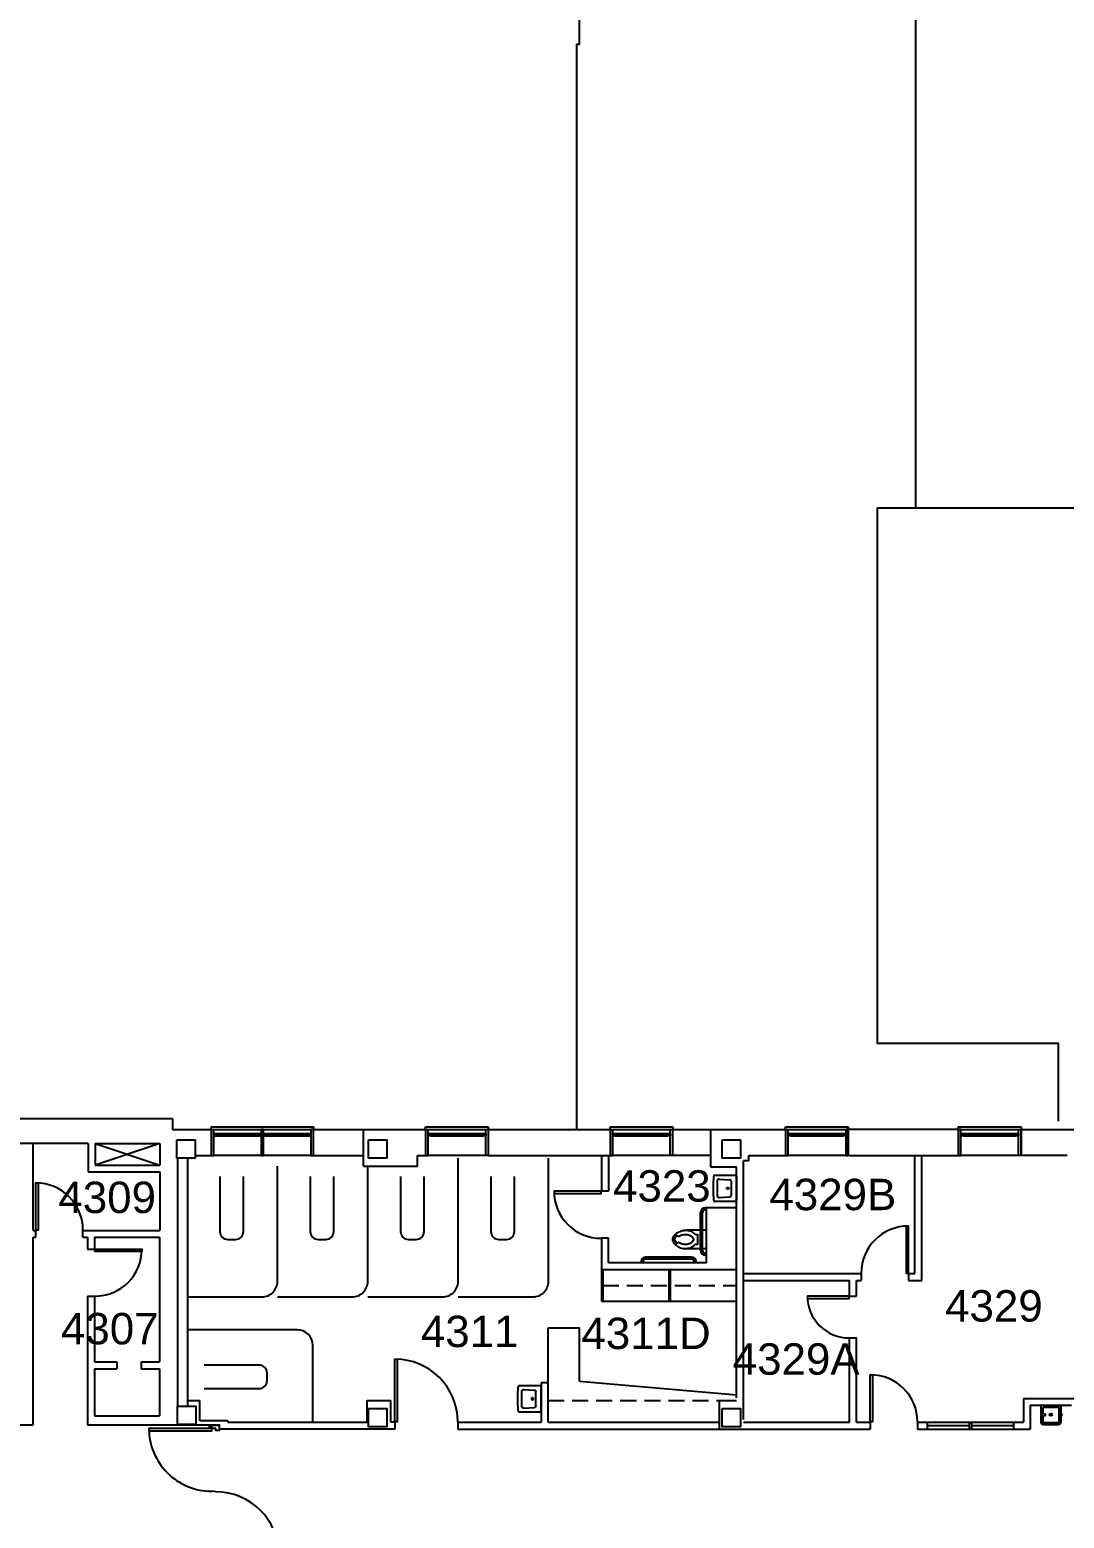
# Model space of a CAD drawing. Header units: inches. Extents: x -1050 to 5570, y -48 to 4302.
# Drawn here: x 3330 to 4120, y 2042 to 3179 of the extents above; entities that cross this region are included whole.
import ezdxf

# ---------------------------------------------------------------- set-up
doc = ezdxf.new("R2010")
doc.units = ezdxf.units.IN
doc.header["$LTSCALE"] = 98
doc.header["$MEASUREMENT"] = 0
doc.linetypes.add('HIDDEN2', pattern=[0.1875, 0.125, -0.0625])
doc.layers.get('0').update_dxf_attribs({"linetype": 'CONTINUOUS'})
for name, color, linetype in [('A-ANNO-ROOM', 4, 'CONTINUOUS'), ('A-DOOR', 2, 'CONTINUOUS'), ('A-FLOR-CASE', 3, 'CONTINUOUS'), ('A-FLOR-CASE-UPPR', 3, 'HIDDEN2'), ('A-FLOR-PFIX', 2, 'CONTINUOUS'), ('A-GLAZ', 2, 'CONTINUOUS'), ('A-GLAZ-SILL', 1, 'CONTINUOUS'), ('A-ROOF-LEVL-THIN', 1, 'CONTINUOUS'), ('A-SHAFT', 1, 'CONTINUOUS'), ('A-WALL-FULL', 6, 'CONTINUOUS'), ('X-CLNG-TRAK', 3, 'CONTINUOUS')]:
    doc.layers.add(name, color=color, linetype=linetype)
doc.styles.add('Arial', font='arial.ttf')

# ---------------------------------------------------------------- blocks, each defined once
blk = doc.blocks.new('COL-EHMANN')
blk.add_lwpolyline([(-7, 7), (7, 7), (7, -7), (-7, -7)], close=True)
blk = doc.blocks.new('LAVHC4')
for p, q in [((-9.5, 0), (9.5, 0)), ((-10, -17.046589), (-10, -0.5)), ((-7.037044, -13.416795), (-6.580252, -5.19453)), ((-5.581791, -4.25), (5.581791, -4.25)), ((7.037044, -13.416795), (6.580252, -5.19453)), ((10, -0.5), (10, -17.046589)), ((-5.539354, -15), (5.539354, -15))]:
    blk.add_line(p, q)
for points in [[(-9.5, 0, 0.065543), (-9.648516, -0.019553, 0.087946), (-9.75, -0.066987, 0.043207), (-9.849429, -0.150571, 0.043207), (-9.933013, -0.25, 0.087946), (-9.980447, -0.351484, 0.065543), (-10, -0.5)], [(10, -0.5, 0.065543), (9.980447, -0.351484, 0.087946), (9.933013, -0.25, 0.043207), (9.849429, -0.150571, 0.043207), (9.75, -0.066987, 0.087946), (9.648516, -0.019553, 0.065543), (9.5, 0)], [(-5.581791, -4.25, 0.063221), (-5.869829, -4.286566, 0.085725), (-6.065686, -4.374874, 0.040781), (-6.261236, -4.53176, 0.040781), (-6.428729, -4.718307, 0.085725), (-6.527764, -4.908965, 0.063221), (-6.580252, -5.19453)], [(6.580252, -5.19453, 0.063221), (6.527764, -4.908965, 0.085725), (6.428729, -4.718307, 0.040781), (6.261236, -4.53176, 0.040781), (6.065686, -4.374874, 0.085725), (5.869829, -4.286566, 0.063221), (5.581791, -4.25)], [(-10, -17.046589, 0.061553), (-9.982606, -17.187347, 0.084107), (-9.940741, -17.282697, 0.039062), (-9.865923, -17.379174, 0.039062), (-9.777011, -17.46284, 0.084107), (-9.686081, -17.513595, 0.061553), (-9.547619, -17.544316)], [(-9.547619, -17.544316, 0.007949), (-5.398899, -17.874775, 0.014949), (-3.186834, -17.949334, 0.000949), (0, -17.955385, 0.000949), (3.186834, -17.949334, 0.014949), (5.398899, -17.874775, 0.007949), (9.547619, -17.544316)], [(-7.037044, -13.416795, 0.050866), (-7.020454, -13.776064, 0.073218), (-6.947859, -14.015861, 0.028563), (-6.762423, -14.357529, 0.050866), (-6.629034, -14.530823, 0.050866), (-6.463406, -14.673619, 0.028563), (-6.132551, -14.877722, 0.073218), (-5.897149, -14.963507, 0.050866), (-5.539354, -15)], [(5.539354, -15, 0.050866), (5.897149, -14.963507, 0.073218), (6.132551, -14.877722, 0.028563), (6.463406, -14.673619, 0.050866), (6.629034, -14.530823, 0.050866), (6.762423, -14.357529, 0.028563), (6.947859, -14.015861, 0.073218), (7.020454, -13.776064, 0.050866), (7.037044, -13.416795)], [(9.547619, -17.544316, 0.061553), (9.686081, -17.513595, 0.084107), (9.777011, -17.46284, 0.039062), (9.865923, -17.379174, 0.039062), (9.940741, -17.282697, 0.084107), (9.982606, -17.187347, 0.061553), (10, -17.046589)]]:
    blk.add_lwpolyline(points, format="xyb")
blk.add_lwpolyline([(0.704769, -7.006515, -0.043661), (0.649519, -7.125, -0.043661), (0.574533, -7.232091, -0.043661), (0.482091, -7.324533, -0.043661), (0.375, -7.399519, -0.043661), (0.256515, -7.454769, -0.043661), (0.130236, -7.488606, -0.043661), (0, -7.5, -0.043661), (-0.130236, -7.488606, -0.043661), (-0.256515, -7.454769, -0.043661), (-0.375, -7.399519, -0.043661), (-0.482091, -7.324533, -0.043661), (-0.574533, -7.232091, -0.043661), (-0.649519, -7.125, -0.043661), (-0.704769, -7.006515, -0.043661), (-0.738606, -6.880236, -0.043661), (-0.75, -6.75, -0.043661), (-0.738606, -6.619764, -0.043661), (-0.704769, -6.493485, -0.043661), (-0.649519, -6.375, -0.043661), (-0.574533, -6.267909, -0.043661), (-0.482091, -6.175467, -0.043661), (-0.375, -6.100481, -0.043661), (-0.256515, -6.045231, -0.043661), (-0.130236, -6.011394, -0.043661), (0, -6, -0.043661), (0.130236, -6.011394, -0.043661), (0.256515, -6.045231, -0.043661), (0.375, -6.100481, -0.043661), (0.482091, -6.175467, -0.043661), (0.574533, -6.267909, -0.043661), (0.649519, -6.375, -0.043661), (0.704769, -6.493485, -0.043661), (0.738606, -6.619764, -0.043661), (0.75, -6.75, -0.043661), (0.738606, -6.880236, -0.043661)], format="xyb", close=True)
blk = doc.blocks.new('HCT-L')
for p, q in [((-15.5, -21.1), (-15.5, -21.1)), ((-14.4, -23.8), (-14.4, -23.8))]:
    blk.add_line(p, q)
for points in [[(-11.1, -16.4, 0.022673), (-11, -14.9), (-11, 0), (-15, 0), (-18, 0), (-21, 0), (-25, 0), (-25, -14.9)], [(-11.1, -16.2, 0.074934), (-11.6, -12.6, 0.085426), (-13.1, -9.7, 0.066386), (-14.4, -8.3), (-14.4, -6.7), (-21.4, -6.7), (-21.4, -8.3, 0.066386), (-22.8, -9.7, 0.085426), (-24.3, -12.6, 0.111314), (-24.7, -18)], [(-22, -23.7, 0.562484), (-21.2, -23.5), (-20.4, -21.3, 0.238976), (-20.5, -20.9, -0.08035), (-21.4, -19, -0.074934), (-21.8, -16.2, -0.074934), (-21.4, -13.4, -0.085426), (-20.4, -11.5, -0.066386), (-19.6, -10.6, -0.330534), (-16.3, -10.6, -0.066386), (-15.5, -11.5, -0.085426), (-14.5, -13.4, -0.074934), (-14.1, -16.2, -0.074934), (-14.5, -19, -0.08035), (-15.4, -20.9, 0.238976), (-15.5, -21.3), (-14.7, -23.5, 0.549653), (-13.9, -23.7)], [(-18, -25.8, -0.143932), (-20.5, -25, -0.107177), (-22.9, -22.6, -0.077997), (-24.4, -19.2, -0.065232), (-25, -14.9)], [(-15, -22.7, -0.063273), (-16.3, -23.8, -0.143932), (-18, -24.2)], [(-18, -24.2, -0.143932), (-19.7, -23.8, -0.059203), (-20.9, -22.8)], [(-14, -23.7, -0.06085), (-15.5, -25, -0.143932), (-18, -25.8)]]:
    blk.add_lwpolyline(points, format="xyb")
for centre, radius, start, end in [((-20.7, -17), 9.56, 323.3275, 342.8584), ((-23.4, -16.2), 12.4, 342.8584, 0), ((-19, -18.3), 7.43, 313.4258, 323.3275)]:
    blk.add_arc(centre, radius, start, end)
at = {"layer": 'A-FLOR-PFIX'}
for p, q in [((-42, 0), (-42, -1)), ((-40.5, 0), (-40.5, -1)), ((-7.5, 0), (-7.5, -1)), ((-6, 0), (-6, -1)), ((-9.5, -3), (-38.5, -3)), ((-9.5, -4.5), (-38.5, -4.5)), ((0, -8), (-1, -8)), ((0, -9.5), (-1, -9.5)), ((-4.5, -11.5), (-4.5, -46.5)), ((-3, -11.5), (-3, -46.5)), ((0, -48.5), (-1, -48.5)), ((0, -50), (-1, -50))]:
    blk.add_line(p, q, dxfattribs=at)
for centre, radius, start, end in [((-38.5, -1), 3.5, 180, 270), ((-38.5, -1), 2, 180, 270), ((-9.5, -1), 3.5, 270, 0), ((-9.5, -1), 2, 270, 0), ((-1, -11.5), 3.5, 90, 180), ((-1, -11.5), 2, 90, 180), ((-1, -46.5), 3.5, 180, 270), ((-1, -46.5), 2, 180, 270)]:
    blk.add_arc(centre, radius, start, end, dxfattribs=at)
blk = doc.blocks.new('LAVHC3-R')
for p, q in [((0, 8.5), (0, 27.5)), ((0.5, 28), (17.046589, 28)), ((4.25, 12.418209), (4.25, 23.581791)), ((13.416795, 25.037044), (5.19453, 24.580252)), ((15, 12.460646), (15, 23.539354)), ((13.416795, 10.962956), (5.19453, 11.419748)), ((17.046589, 8), (0.5, 8))]:
    blk.add_line(p, q)
for points in [[(0.5, 28, 0.065543), (0.351484, 27.980447, 0.087946), (0.25, 27.933013, 0.043207), (0.150571, 27.849429, 0.043207), (0.066987, 27.75, 0.087946), (0.019553, 27.648516, 0.065543), (0, 27.5)], [(5.19453, 24.580252, 0.063221), (4.908965, 24.527764, 0.085725), (4.718307, 24.428729, 0.040781), (4.53176, 24.261236, 0.040781), (4.374874, 24.065686, 0.085725), (4.286566, 23.869829, 0.063221), (4.25, 23.581791)], [(15, 23.539354, 0.050866), (14.963507, 23.897149, 0.073218), (14.877722, 24.132551, 0.028563), (14.673619, 24.463406, 0.050866), (14.530823, 24.629034, 0.050866), (14.357529, 24.762423, 0.028563), (14.015861, 24.947859, 0.073218), (13.776064, 25.020454, 0.050866), (13.416795, 25.037044)], [(17.544316, 27.547619, 0.061553), (17.513595, 27.686081, 0.084107), (17.46284, 27.777011, 0.039062), (17.379174, 27.865923, 0.039062), (17.282697, 27.940741, 0.084107), (17.187347, 27.982606, 0.061553), (17.046589, 28)], [(17.544316, 8.452381, 0.007949), (17.874775, 12.601101, 0.014949), (17.949334, 14.813166, 0.000949), (17.955385, 18, 0.000949), (17.949334, 21.186834, 0.014949), (17.874775, 23.398899, 0.007949), (17.544316, 27.547619)], [(4.25, 12.418209, 0.063221), (4.286566, 12.130171, 0.085725), (4.374874, 11.934314, 0.040781), (4.53176, 11.738764, 0.040781), (4.718307, 11.571271, 0.085725), (4.908965, 11.472236, 0.063221), (5.19453, 11.419748)], [(13.416795, 10.962956, 0.050866), (13.776064, 10.979546, 0.073218), (14.015861, 11.052141, 0.028563), (14.357529, 11.237577, 0.050866), (14.530823, 11.370966, 0.050866), (14.673619, 11.536594, 0.028563), (14.877722, 11.867449, 0.073218), (14.963507, 12.102851, 0.050866), (15, 12.460646)], [(0, 8.5, 0.065543), (0.019553, 8.351484, 0.087946), (0.066987, 8.25, 0.043207), (0.150571, 8.150571, 0.043207), (0.25, 8.066987, 0.087946), (0.351484, 8.019553, 0.065543), (0.5, 8)], [(17.046589, 8, 0.061553), (17.187347, 8.017394, 0.084107), (17.282697, 8.059259, 0.039062), (17.379174, 8.134077, 0.039062), (17.46284, 8.222989, 0.084107), (17.513595, 8.313919, 0.061553), (17.544316, 8.452381)]]:
    blk.add_lwpolyline(points, format="xyb")
blk.add_lwpolyline([(7.006515, 18.704769, -0.043661), (7.125, 18.649519, -0.043661), (7.232091, 18.574533, -0.043661), (7.324533, 18.482091, -0.043661), (7.399519, 18.375, -0.043661), (7.454769, 18.256515, -0.043661), (7.488606, 18.130236, -0.043661), (7.5, 18, -0.043661), (7.488606, 17.869764, -0.043661), (7.454769, 17.743485, -0.043661), (7.399519, 17.625, -0.043661), (7.324533, 17.517909, -0.043661), (7.232091, 17.425467, -0.043661), (7.125, 17.350481, -0.043661), (7.006515, 17.295231, -0.043661), (6.880236, 17.261394, -0.043661), (6.75, 17.25, -0.043661), (6.619764, 17.261394, -0.043661), (6.493485, 17.295231, -0.043661), (6.375, 17.350481, -0.043661), (6.267909, 17.425467, -0.043661), (6.175467, 17.517909, -0.043661), (6.100481, 17.625, -0.043661), (6.045231, 17.743485, -0.043661), (6.011394, 17.869764, -0.043661), (6, 18, -0.043661), (6.011394, 18.130236, -0.043661), (6.045231, 18.256515, -0.043661), (6.100481, 18.375, -0.043661), (6.175467, 18.482091, -0.043661), (6.267909, 18.574533, -0.043661), (6.375, 18.649519, -0.043661), (6.493485, 18.704769, -0.043661), (6.619764, 18.738606, -0.043661), (6.75, 18.75, -0.043661), (6.880236, 18.738606, -0.043661)], format="xyb", close=True)
blk = doc.blocks.new('DF-EXST')
blk.add_lwpolyline([(-7.5, 0), (7.5, 0), (7.5, -13, -0.414214), (5.5, -15), (-5.5, -15, -0.414214), (-7.5, -13)], format="xyb", close=True)
blk.add_lwpolyline([(-4, -6.8), (-7, -6.5), (-7, -8), (-4, -7.8)], close=True)
for points in [[(-6, -6.6), (-6, -1.5)], [(7.5, -6.2), (8, -6.2), (8, -8.2), (7.5, -8.2)]]:
    blk.add_lwpolyline(points)
blk.add_lwpolyline([(-6, -1.5), (6, -1.5), (6, -13, -0.414214), (5.5, -13.5), (-5.5, -13.5, -0.414214), (-6, -13), (-6, -7.9)], format="xyb")
blk.add_circle((0, -7.2), 1)
blk = doc.blocks.new('*U58')
for p, q in [((0, 0), (0, 0)), ((-48, 0), (-48, 0))]:
    blk.add_line(p, q)
blk.add_lwpolyline([(0, 0), (0, 48), (-1.75, 48), (-1.75, 0)], close=True)
blk.add_arc((0, 0), 48, 90, 180)
blk = doc.blocks.new('*U59')
for p, q in [((0, 0), (0, 0)), ((48, 0), (48, 0))]:
    blk.add_line(p, q)
blk.add_lwpolyline([(0, 0), (0, -48), (1.75, -48), (1.75, 0)], close=True)
blk.add_arc((0, 0), 48, 270, 0)
blk = doc.blocks.new('*U158')
for p, q in [((0, 0), (0, 0)), ((-36, 0), (-36, 0))]:
    blk.add_line(p, q)
blk.add_lwpolyline([(0, 0), (0, -36), (-1.75, -36), (-1.75, 0)], close=True)
blk.add_arc((0, 0), 36, 180, 270)
blk = doc.blocks.new('*U29')
for p, q in [((0, 0), (0, 0)), ((-48, 0), (-48, 0))]:
    blk.add_line(p, q)
blk.add_lwpolyline([(0, 0), (0, -48), (-1.75, -48), (-1.75, 0)], close=True)
blk.add_arc((0, 0), 48, 180, 270)
blk = doc.blocks.new('*U27')
for p, q in [((0, 0), (0, 0)), ((36, 0), (36, 0))]:
    blk.add_line(p, q)
blk.add_lwpolyline([(0, 0), (0, -36), (1.75, -36), (1.75, 0)], close=True)
blk.add_arc((0, 0), 36, 270, 0)
blk = doc.blocks.new('*U46')
for p, q in [((0, 0), (0, 0)), ((32, 0), (32, 0))]:
    blk.add_line(p, q)
blk.add_lwpolyline([(0, 0), (0, -32), (1.75, -32), (1.75, 0)], close=True)
blk.add_arc((0, 0), 32, 270, 0)
blk = doc.blocks.new('*U28')
for p, q in [((0, 0), (0, 0)), ((-36, 0), (-36, 0))]:
    blk.add_line(p, q)
blk.add_lwpolyline([(0, 0), (0, -36), (-1.75, -36), (-1.75, 0)], close=True)
blk.add_arc((0, 0), 36, 180, 270)

msp = doc.modelspace()

# ---------------------------------------------------------------- linework, layer by layer
at = {"layer": 'A-DOOR'}
msp.add_line((3472, 2062.6), (3468.9, 2063), dxfattribs=at)
at = {"layer": 'A-FLOR-CASE'}
for p, q in [((3766.5, 2232.2), (3766.5, 2208.2)), ((3767.5, 2232.2), (3767.5, 2208.2)), ((3818.1, 2232.2), (3818.1, 2208.2)), ((3819.1, 2232.2), (3819.1, 2208.2)), ((3766.5, 2208.2), (3869.8, 2208.2)), ((3725.8, 2115.7), (3725.8, 2187.7)), ((3725.8, 2187.7), (3749.8, 2187.7)), ((3749.8, 2147.2), (3749.8, 2187.7)), ((3749.8, 2147.2), (3869.8, 2136.7))]:
    msp.add_line(p, q, dxfattribs=at)
at = {"layer": 'A-FLOR-CASE-UPPR'}
for p, q in [((3767.5, 2220.2), (3869.8, 2220.2)), ((3725.8, 2132.4), (3856.5, 2132.4))]:
    msp.add_line(p, q, dxfattribs=at)
at = {"layer": 'A-GLAZ'}
for p, q in [((3468.5, 2339.4), (3468.5, 2341.4)), ((3468.5, 2341.4), (3546.5, 2341.4)), ((3470.5, 2339.4), (3506.5, 2339.4)), ((3470.5, 2336.4), (3506.5, 2336.4)), ((3470.5, 2334.4), (3506.5, 2334.4)), ((3472.5, 2335.4), (3504.5, 2335.4)), ((3508.5, 2339.4), (3544.5, 2339.4)), ((3508.5, 2336.4), (3544.5, 2336.4)), ((3508.5, 2334.4), (3544.5, 2334.4)), ((3510.5, 2335.4), (3542.5, 2335.4)), ((3546.5, 2341.4), (3546.5, 2339.4)), ((3632.1, 2341.4), (3680.1, 2341.4)), ((3632.1, 2339.4), (3632.1, 2341.4)), ((3634.1, 2339.4), (3678.1, 2339.4)), ((3636.1, 2336.4), (3676.1, 2336.4)), ((3636.1, 2335.4), (3676.1, 2335.4)), ((3636.1, 2334.4), (3676.1, 2334.4)), ((3680.1, 2341.4), (3680.1, 2339.4)), ((3773.1, 2341.4), (3821.1, 2341.4)), ((3773.1, 2339.4), (3773.1, 2341.4)), ((3775.1, 2339.4), (3819.1, 2339.4)), ((3777.1, 2336.4), (3817.1, 2336.4)), ((3777.1, 2335.4), (3817.1, 2335.4)), ((3777.1, 2334.4), (3817.1, 2334.4)), ((3821.1, 2341.4), (3821.1, 2339.4)), ((3907.1, 2341.4), (3955.1, 2341.4)), ((3907.1, 2339.4), (3907.1, 2341.4)), ((3909.1, 2339.4), (3953.1, 2339.4)), ((3911.1, 2336.4), (3951.1, 2336.4)), ((3911.1, 2335.4), (3951.1, 2335.4)), ((3911.1, 2334.4), (3951.1, 2334.4)), ((3955.1, 2341.4), (3955.1, 2339.4)), ((4039.1, 2341.4), (4087.1, 2341.4)), ((4039.1, 2339.4), (4039.1, 2341.4)), ((4041.1, 2339.4), (4085.1, 2339.4)), ((4043.1, 2336.4), (4083.1, 2336.4)), ((4043.1, 2335.4), (4083.1, 2335.4)), ((4043.1, 2334.4), (4083.1, 2334.4)), ((4087.1, 2341.4), (4087.1, 2339.4)), ((4015.3, 2115.7), (4081.3, 2115.7)), ((4015.3, 2115.7), (4015.3, 2110.4)), ((4047.3, 2115.7), (4047.3, 2110.4)), ((4049.3, 2115.7), (4049.3, 2110.4)), ((4081.3, 2115.7), (4081.3, 2110.4)), ((4015.3, 2113.1), (4047.3, 2113.1)), ((4015.3, 2110.4), (4081.3, 2110.4)), ((4049.3, 2113.1), (4081.3, 2113.1))]:
    msp.add_line(p, q, dxfattribs=at)
at = {"layer": 'A-GLAZ-SILL'}
for p, q in [((3506.5, 2319.4), (3470.5, 2319.4)), ((3544.5, 2319.4), (3508.5, 2319.4)), ((3678.1, 2319.4), (3634.1, 2319.4)), ((3819.1, 2319.4), (3775.1, 2319.4)), ((3953.1, 2319.4), (3909.1, 2319.4)), ((4085.1, 2319.4), (4041.1, 2319.4))]:
    msp.add_line(p, q, dxfattribs=at)
at = {"layer": 'A-ROOF-LEVL-THIN'}
for points in [[(3749.6, 3994.7), (3749.6, 3168.2), (3747.6, 3168.2), (3747.6, 2339.4)], [(4006.6, 2813.9), (4006.6, 3518.7), (4109.6, 3518.7), (4109.6, 3994.7)], [(5512.5, 2545.7), (5512.5, 2813.9), (3977.2, 2813.9), (3977.2, 2405.2), (4115.4, 2405.2), (4115.4, 2345.7)]]:
    msp.add_lwpolyline(points, dxfattribs=at)
at = {"layer": 'A-SHAFT'}
for p, q in [((3379.7, 2328.6), (3429.2, 2312.2)), ((3429.2, 2328.6), (3379.7, 2312.2))]:
    msp.add_line(p, q, dxfattribs=at)
at = {"layer": 'A-WALL-FULL'}
for p, q in [((3296.6, 2347.7), (3439, 2347.7)), ((3439, 2347.7), (3439, 2339.4)), ((3439, 2339.4), (3470.5, 2339.4)), ((3468.5, 2339.4), (3468.5, 2319.4)), ((3546.5, 2339.4), (3584.7, 2339.4)), ((3584.7, 2339.4), (3634.1, 2339.4)), ((3584.7, 2311.4), (3584.7, 2339.4)), ((3632.1, 2339.4), (3632.1, 2319.4)), ((3680.1, 2339.4), (3680.1, 2319.4)), ((3773.1, 2339.4), (3773.1, 2319.4)), ((3821.1, 2319.4), (3821.1, 2339.4)), ((3849.7, 2339.4), (3849.7, 2310.9)), ((3907.1, 2339.4), (3907.1, 2319.4)), ((3955.1, 2339.4), (3955.1, 2319.4)), ((4039.1, 2339.4), (3956.1, 2339.4)), ((4039.1, 2339.4), (4039.1, 2319.4)), ((4087.1, 2339.4), (4087.1, 2319.4)), ((4087.1, 2319.4), (4087.1, 2339.4)), ((3374.5, 2328.6), (3183.7, 2328.6)), ((3332.5, 2262.2), (3332.5, 2328.6)), ((3374.5, 2328.6), (3374.5, 2307)), ((3379.7, 2328.6), (3379.7, 2312.2)), ((3379.7, 2328.6), (3429.2, 2328.6)), ((3429.2, 2328.6), (3429.2, 2312.2)), ((3379.7, 2312.2), (3429.2, 2312.2)), ((3456.2, 2319.4), (3470.5, 2319.4)), ((3584.7, 2311.4), (3626, 2311.4)), ((3626, 2311.4), (3626, 2319.4)), ((3626, 2319.4), (3634.1, 2319.4)), ((3680.1, 2319.4), (3775.1, 2319.4)), ((3766.5, 2319.4), (3766.5, 2292.2)), ((3771.8, 2319.4), (3771.8, 2292.2)), ((3849.7, 2310.9), (3869.8, 2310.9)), ((3869.8, 2134.4), (3869.8, 2310.9)), ((3875, 2117.7), (3875, 2315.4)), ((3879, 2315.4), (3875, 2315.4)), ((3879, 2319.4), (3909.1, 2319.4)), ((3879, 2315.4), (3879, 2319.4)), ((3956.1, 2319.4), (4041.1, 2319.4)), ((4006, 2229.3), (4006, 2319.4)), ((4011.3, 2224.1), (4011.3, 2319.4)), ((3374.5, 2307), (3429.2, 2307)), ((3429.2, 2307), (3429.2, 2262.2)), ((3771.8, 2292.2), (3766.5, 2292.2)), ((3846.8, 2237.4), (3846.8, 2279.4)), ((3869.8, 2279.4), (3846.8, 2279.4)), ((3332.5, 2262.2), (3334.5, 2262.2)), ((3332.5, 2113.7), (3332.5, 2257)), ((3332.5, 2257), (3334.5, 2257)), ((3334.5, 2257), (3334.5, 2262.2)), ((3370.5, 2262.2), (3429.2, 2262.2)), ((3370.5, 2257), (3370.5, 2262.2)), ((3370.5, 2257), (3374, 2257)), ((3374, 2257), (3374, 2248)), ((3379.3, 2257), (3429, 2257)), ((3379.3, 2257), (3379.3, 2248)), ((3429, 2257), (3429, 2161.8)), ((3766.5, 2256.2), (3766.5, 2232.2)), ((3771.8, 2256.2), (3766.5, 2256.2)), ((3771.8, 2237.4), (3771.8, 2256.2)), ((3374, 2248), (3379.3, 2248)), ((3869.8, 2232.2), (3766.5, 2232.2)), ((3846.8, 2237.4), (3771.8, 2237.4)), ((3875, 2229.3), (3965, 2229.3)), ((3965, 2229.3), (3965, 2224.1)), ((4001, 2229.3), (4001, 2224.1)), ((4001, 2229.3), (4006, 2229.3)), ((3875, 2224.1), (3956, 2224.1)), ((3956, 2212.1), (3956, 2224.1)), ((3961.3, 2212.1), (3961.3, 2224.1)), ((3961.3, 2224.1), (3965, 2224.1)), ((4001, 2224.1), (4011.3, 2224.1)), ((3374, 2212), (3374, 2113.7)), ((3374, 2212), (3379.3, 2212)), ((3379.3, 2212), (3379.3, 2161.8)), ((3956, 2212.1), (3961.3, 2212.1)), ((3956, 2115.7), (3956, 2180.3)), ((3956, 2180.3), (3961.3, 2180.3)), ((3961.3, 2115.7), (3961.3, 2180.3)), ((3379.3, 2161.8), (3396.3, 2161.8)), ((3396.3, 2161.8), (3396.3, 2156.5)), ((3414.9, 2161.8), (3429, 2161.8)), ((3414.9, 2161.8), (3414.9, 2156.5)), ((3379.3, 2156.5), (3379.3, 2120.6)), ((3379.3, 2156.5), (3396.3, 2156.5)), ((3414.9, 2156.5), (3429, 2156.5)), ((3429, 2156.5), (3429, 2120.6)), ((3720.5, 2145.7), (3720.5, 2115.7)), ((3725.8, 2145.7), (3720.5, 2145.7)), ((3725.8, 2115.7), (3725.8, 2145.7)), ((3450.7, 2132.4), (3459.7, 2132.4)), ((3459.7, 2116.8), (3459.7, 2132.4)), ((3587.5, 2115.7), (3587.5, 2132.4)), ((3587.5, 2132.4), (3605.7, 2132.4)), ((3605.7, 2115.7), (3605.7, 2132.4)), ((3856.5, 2132.4), (3856.5, 2110.4)), ((3856.5, 2132.4), (3869.8, 2132.4)), ((4088.8, 2133.9), (4139.3, 2133.9)), ((4088.8, 2133.9), (4088.8, 2115.7)), ((4094, 2128.7), (4094, 2110.4)), ((4094, 2128.7), (4125.5, 2128.7)), ((3379.3, 2120.6), (3429, 2120.6)), ((3481.2, 2116.8), (3459.7, 2116.8)), ((3481.2, 2116.8), (3481.2, 2115.7)), ((3481.2, 2115.7), (3587.5, 2115.7)), ((3608.8, 2115.7), (3605.7, 2115.7)), ((3608.8, 2115.7), (3608.8, 2110.4)), ((3656.8, 2115.7), (3720.5, 2115.7)), ((3656.8, 2115.7), (3656.8, 2110.4)), ((3725.8, 2115.7), (3856.5, 2115.7)), ((3875, 2115.7), (3956, 2115.7)), ((3961.3, 2115.7), (3971.9, 2115.7)), ((3971.9, 2115.7), (3971.9, 2110.4)), ((4007.9, 2115.7), (4007.9, 2110.4)), ((4007.9, 2115.7), (4015.3, 2115.7)), ((4081.3, 2115.7), (4088.8, 2115.7)), ((3240, 2113.7), (3332.5, 2113.7)), ((3374, 2113.7), (3474.7, 2113.7)), ((3467.8, 2113.7), (3467.8, 2113.1)), ((3474.3, 2113.1), (3467.8, 2113.1)), ((3469.4, 2111), (3469.4, 2112)), ((3471.9, 2111), (3469.4, 2111)), ((3474.3, 2113.7), (3474.3, 2113.1)), ((3608.8, 2110.4), (3474.6, 2110.4)), ((3656.8, 2110.4), (3971.9, 2110.4)), ((4007.9, 2110.4), (4015.3, 2110.4)), ((4081.3, 2110.4), (4094, 2110.4))]:
    msp.add_line(p, q, dxfattribs=at)
for points in [[(3470.5, 2319.4), (3470.5, 2339.4)], [(3506.5, 2334.4), (3504.5, 2334.4), (3504.5, 2336.4), (3506.5, 2336.4)], [(3544.5, 2334.4), (3542.5, 2334.4), (3542.5, 2336.4), (3544.5, 2336.4)], [(3546.5, 2319.4), (3546.5, 2339.4), (3544.5, 2339.4), (3544.5, 2319.4), (3584.7, 2319.4)], [(3634.1, 2319.4), (3634.1, 2339.4)], [(3680.1, 2339.4), (3680.1, 2319.4), (3678.1, 2319.4), (3678.1, 2339.4), (3775.1, 2339.4)], [(3775.1, 2319.4), (3775.1, 2339.4)], [(3849.7, 2319.4), (3819.1, 2319.4), (3819.1, 2339.4), (3909.1, 2339.4)], [(3909.1, 2319.4), (3909.1, 2339.4)], [(4041.1, 2319.4), (4041.1, 2339.4), (4039.1, 2339.4)], [(4122.3, 2319.4), (4085.1, 2319.4), (4085.1, 2339.4), (4171.1, 2339.4)], [(3469.4, 2112), (3467.2, 2112), (3467.2, 2113.5), (3467.7, 2113.5)], [(3474, 2113.6), (3474.6, 2113.6), (3474.6, 2109.5), (3471.9, 2109.5), (3471.9, 2111)]]:
    msp.add_lwpolyline(points, dxfattribs=at)
for points in [[(3470.5, 2336.4), (3472.5, 2336.4), (3472.5, 2334.4), (3470.5, 2334.4)], [(3508.5, 2339.4), (3506.5, 2339.4), (3506.5, 2319.4), (3508.5, 2319.4)], [(3508.5, 2336.4), (3510.5, 2336.4), (3510.5, 2334.4), (3508.5, 2334.4)], [(3634.1, 2336.4), (3636.1, 2336.4), (3636.1, 2334.4), (3634.1, 2334.4)], [(3676.1, 2336.4), (3678.1, 2336.4), (3678.1, 2334.4), (3676.1, 2334.4)], [(3775.1, 2336.4), (3777.1, 2336.4), (3777.1, 2334.4), (3775.1, 2334.4)], [(3817.1, 2336.4), (3819.1, 2336.4), (3819.1, 2334.4), (3817.1, 2334.4)], [(3909.1, 2336.4), (3911.1, 2336.4), (3911.1, 2334.4), (3909.1, 2334.4)], [(3951.1, 2336.4), (3953.1, 2336.4), (3953.1, 2334.4), (3951.1, 2334.4)], [(3955.1, 2339.4), (3953.1, 2339.4), (3953.1, 2319.4), (3955.1, 2319.4)], [(4041.1, 2336.4), (4043.1, 2336.4), (4043.1, 2334.4), (4041.1, 2334.4)], [(4083.1, 2336.4), (4085.1, 2336.4), (4085.1, 2334.4), (4083.1, 2334.4)], [(3442.7, 2128.1), (3450.7, 2128.1), (3450.7, 2317.4), (3442.7, 2317.4)]]:
    msp.add_lwpolyline(points, close=True, dxfattribs=at)
at = {"layer": 'X-CLNG-TRAK'}
for p, q in [((3534.1, 2186.4), (3450.1, 2186.4)), ((3546.1, 2116.2), (3546.1, 2174.4))]:
    msp.add_line(p, q, dxfattribs=at)
for points in [[(3450.1, 2211.4), (3507.1, 2211.4, 0.414214), (3519.1, 2223.4), (3519.1, 2311.4)], [(3519.1, 2211.4), (3576.1, 2211.4, 0.414214), (3588.1, 2223.4), (3588.1, 2311.4)], [(3588.1, 2211.4), (3645.1, 2211.4, 0.414214), (3657.1, 2223.4), (3657.1, 2317.4)], [(3657.1, 2211.4), (3714.1, 2211.4, 0.414214), (3726.1, 2223.4), (3726.1, 2317.4)], [(3475.1, 2303.4), (3475.1, 2261.4, 0.414214), (3481.1, 2255.4), (3487.1, 2255.4, 0.414214), (3493.1, 2261.4), (3493.1, 2303.4)], [(3544.1, 2303.4), (3544.1, 2261.4, 0.414214), (3550.1, 2255.4), (3556.1, 2255.4, 0.414214), (3562.1, 2261.4), (3562.1, 2303.4)], [(3613.1, 2303.4), (3613.1, 2261.4, 0.414214), (3619.1, 2255.4), (3625.1, 2255.4, 0.414214), (3631.1, 2261.4), (3631.1, 2303.4)], [(3682.1, 2303.4), (3682.1, 2261.4, 0.414214), (3688.1, 2255.4), (3694.1, 2255.4, 0.414214), (3700.1, 2261.4), (3700.1, 2303.4)], [(3463.1, 2141.4), (3505.1, 2141.4, 0.414214), (3511.1, 2147.4), (3511.1, 2153.4, 0.414214), (3505.1, 2159.4), (3463.1, 2159.4)]]:
    msp.add_lwpolyline(points, format="xyb", dxfattribs=at)
msp.add_arc((3534.1, 2174.4), 12, 0, 90, dxfattribs=at)

# ---------------------------------------------------------------- block references
at = {"layer": 'A-DOOR'}
for name, p, rotation in [('*U158', (3334.5, 2262.5), 180), ('*U27', (3766.3, 2292.2), 270), ('*U27', (4001, 2229.6), 180), ('*U158', (3379.5, 2248), 90), ('*U46', (3955.8, 2212.1), 270), ('*U29', (3608.8, 2115.9), 180), ('*U28', (3971.9, 2115.9), 180), ('*U59', (3468.9, 2111), 270), ('*U58', (3472, 2014.6), 270)]:
    msp.add_blockref(name, p, dxfattribs=dict(at, rotation=rotation))
at = {"layer": 'A-FLOR-PFIX'}
for name, p, rotation in [('LAVHC3-R', (3869.8, 2312.4), 180), ('HCT-L', (3846.8, 2237.4), 270)]:
    msp.add_blockref(name, p, dxfattribs=dict(at, rotation=rotation))
at = {"layer": 'A-FLOR-PFIX', "xscale": -1, "rotation": 270}
msp.add_blockref('LAVHC4', (3720.6, 2133.6), dxfattribs=at)
at = {"layer": 'A-FLOR-PFIX'}
msp.add_blockref('DF-EXST', (4109.8, 2128.7), dxfattribs=at)
at = {"layer": 'A-WALL-FULL'}
for p in [(3449.2, 2324.4), (3595.7, 2324.4), (3865.7, 2324.4), (3449.7, 2121.1), (3595.7, 2119.1), (3865.7, 2119.1)]:
    msp.add_blockref('COL-EHMANN', p, dxfattribs=at)

# ---------------------------------------------------------------- texts
at = {"layer": 'A-ANNO-ROOM', "style": 'Arial'}
for s, p in [('4323', (3775.4, 2284.2)), ('4309', (3351.7, 2275.5)), ('4329B', (3894.8, 2277.7)), ('4329', (4029, 2192.6)), ('4307', (3353.7, 2175.2)), ('4311', (3628.6, 2173.1)), ('4311D', (3751.2, 2171.6)), ('4329A', (3866.8, 2152))]:
    msp.add_text(s, height=24, dxfattribs=at).set_placement(p)

doc.saveas('drawing.dxf')
